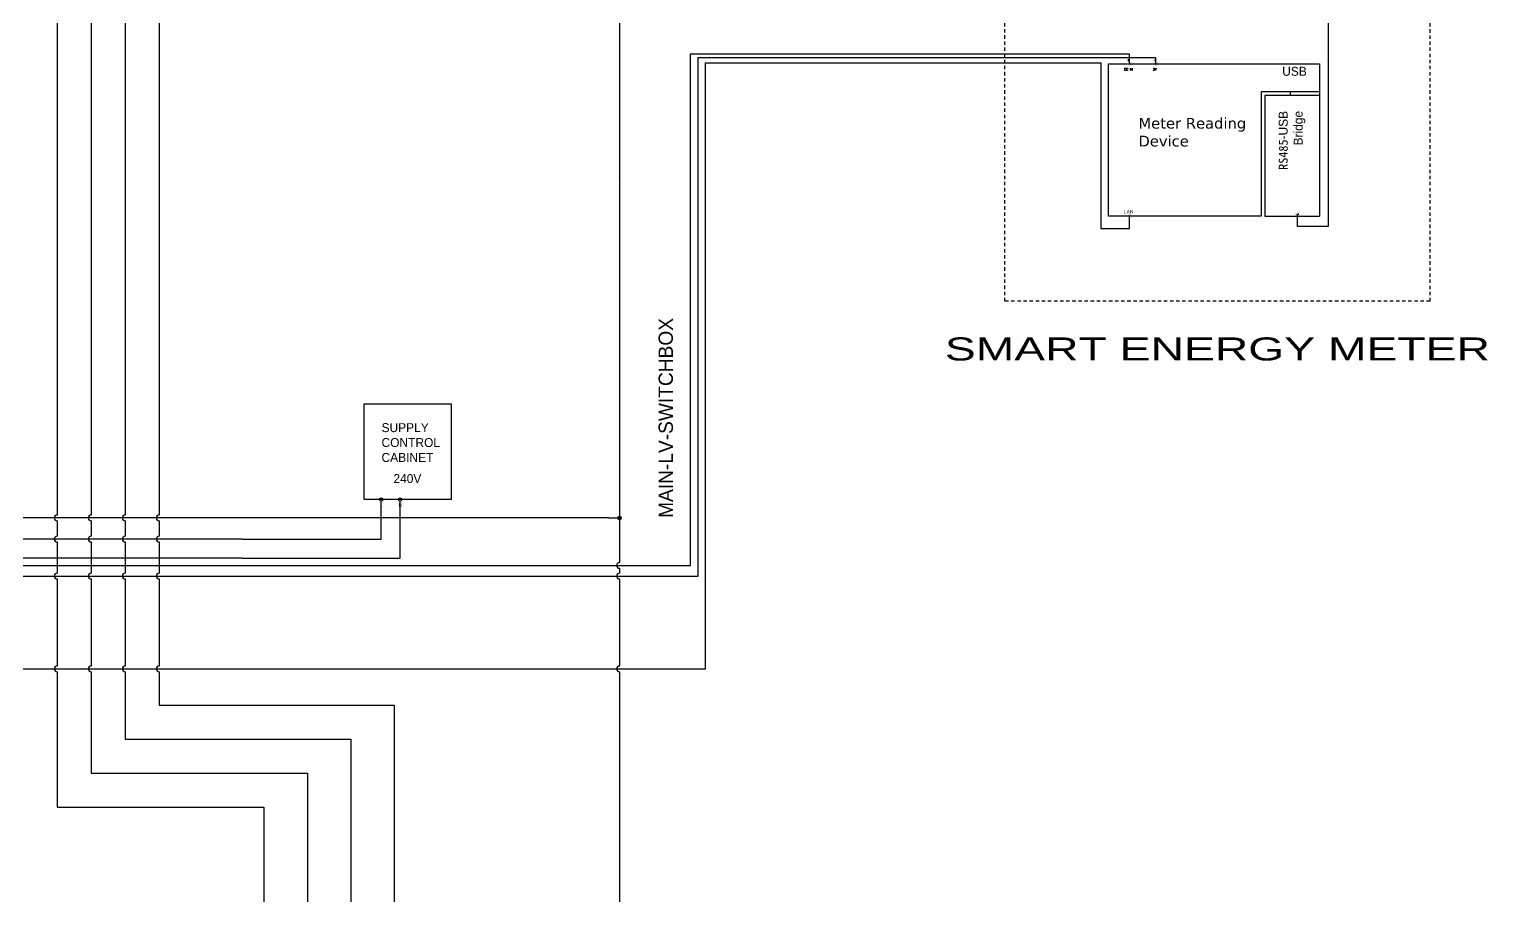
# Model space of a CAD drawing. Extents: x 1 to 170, y -32 to 186.
# Drawn here: x 85.1 to 138.8, y 68 to 99.9 of the extents above; entities that cross this region are included whole.
import ezdxf
from ezdxf.enums import TextEntityAlignment as Align

# ---------------------------------------------------------------- set-up
doc = ezdxf.new("R2010")
doc.units = 0
doc.header["$MEASUREMENT"] = 0
doc.linetypes.add('HIDDEN2', pattern=[0.1875, 0.125, -0.0625])
for name, color, linetype in [('DESC', 1, 'Continuous'), ('GRN_12AWG', 3, 'Continuous'), ('LOCBOX', 92, 'HIDDEN2'), ('RED_10AWG', 1, 'Continuous'), ('RED_12AWG', 1, 'Continuous'), ('RED_18AWG', 1, 'Continuous'), ('RED_2.5mm^2', 1, 'Continuous'), ('RED_4AWG', 1, 'Continuous'), ('SYMS', 7, 'Continuous'), ('TAGS', 51, 'Continuous'), ('WHT_0.5mm^2', 7, 'Continuous')]:
    doc.layers.add(name, color=color, linetype=linetype)
doc.styles.add('WD', font='romans.shx')
doc.styles.add('WD_IEC', font='isocp2.shx', dxfattribs={"width": 0.9, "height": 4})

# ---------------------------------------------------------------- blocks, each defined once
blk = doc.blocks.new('HT0_02')
blk.add_circle((0, 0), 0.0699)
at = {"style": 'WD', "flags": 1}
for tag, p in [('X4TERM01', (-0.07, 0)), ('X2TERM01', (0, 0.07)), ('X1TERM01', (0.07, 0)), ('X8TERM01', (0, -0.07))]:
    blk.add_attdef(tag, p, '', height=0.01, dxfattribs=at)
blk = doc.blocks.new('HC01PJ_1-')
blk.add_line((0.031, 0), (0.094, 0))
for points in [[(0.062, -0.094, 0.0125, 0.0125, 0), (-0.063, 0, 0.0125, 0.0125, 0), (0.062, 0.094, 0, 0, 0)], [(0.125, 0.062, 0.0125, 0.0125, 0), (0.031, 0, 0.0125, 0.0125, 0), (0.125, -0.063, 0, 0, 0)]]:
    blk.add_lwpolyline(points, format="xyseb")
at = {"style": 'WD', "flags": 9}
blk.add_attdef('WDTYPE', text='', height=0.01, dxfattribs=at).set_placement((-0.221, 0.075), align=Align.RIGHT)
at = {"style": 'WD', "width": 0.85}
for tag, p in [('TAG1', (-0.01, 0.125)), ('INST', (-0.012, 0.467)), ('LOC', (-0.012, 0.295)), ('DESC1', (-0.01, -0.344)), ('DESC2', (-0.01, -0.516)), ('DESC3', (-0.01, -0.687))]:
    blk.add_attdef(tag, text='', height=0.125, dxfattribs=at).set_placement(p, align=Align.CENTER)
at = {"style": 'WD'}
for tag, p, flags in [('X4TERMDESC01', (-0.094, 0.031), 1), ('X1TERMDESC02', (0.125, 0.031), 1), ('FAMILY', (0.206, 0.131), 9)]:
    blk.add_attdef(tag, p, '', height=0.01, dxfattribs=dict(at, flags=flags))
at = {"color": 7, "style": 'WD', "flags": 1}
for tag, p in [('X4TERM01', (-0.063, 0)), ('X1TERM02', (0.094, 0))]:
    blk.add_attdef(tag, p, '', height=0.0125, dxfattribs=at)
at = {"style": 'WD'}
for tag, p in [('X2LINK', (0, 0.094)), ('X8LINK', (0, -0.094))]:
    blk.add_attdef(tag, p, '', height=0.01, dxfattribs=at)
at = {"linetype": 'Continuous', "style": 'WD', "flags": 9}
for tag, p in [('ASSYCODE', (0.219, 0.062)), ('MFG', (0.228, 0.089)), ('CAT', (0.23, 0.108))]:
    blk.add_attdef(tag, text='', height=0.01, dxfattribs=at).set_placement(p, align=Align.CENTER)
at = {"linetype": 'Continuous', "style": 'WD', "flags": 8}
blk.add_attdef('TERM01', text='', height=0.125, dxfattribs=at).set_placement((-0.104, -0.031), align=Align.TOP_RIGHT)
blk.add_attdef('TERM02', text='', height=0.125, dxfattribs=at).set_placement((0.146, -0.031), align=Align.TOP_LEFT)
blk = doc.blocks.new('METER READING DEVICE')
for p, q in [((866.84, 175.63), (866.84, 218.15)), ((866.84, 218.15), (872.08, 218.15)), ((872.39, 218.15), (925.74, 218.15)), ((925.74, 218.15), (925.74, 175.63)), ((925.71, 210.34), (909.48, 210.34)), ((909.48, 210.34), (909.48, 175.63)), ((925.71, 209.34), (910.48, 209.34)), ((910.48, 209.34), (910.48, 175.63)), ((917.59, 210.34), (917.59, 209.34)), ((909.48, 175.63), (866.84, 175.63)), ((910.48, 175.63), (925.74, 175.63))]:
    blk.add_line(p, q)
at = {"layer": 'SYMS'}
ref = blk.add_blockref('HC01PJ_1-', (872.47, 218.19), dxfattribs=dict(at, xscale=5.609300331090708, yscale=5.609300331090708, zscale=5.609300331090708))
ref.add_attrib('TAG1', '+', dxfattribs={"layer": 'TAGS', "height": 0.701, "style": 'WD', "width": 0.85}).set_placement((872.41, 218.89), align=Align.CENTER)
ref.add_attrib('DESC1', 'DC IN', dxfattribs={"layer": 'DESC', "height": 0.701, "style": 'WD', "width": 0.85}).set_placement((872.41, 216.26), align=Align.CENTER)
ref = blk.add_blockref('HC01PJ_1-', (879.82, 218.19), dxfattribs=dict(at, xscale=5.609300331090708, yscale=5.609300331090708, zscale=5.609300331090708))
ref.add_attrib('TAG1', '-', dxfattribs={"layer": 'TAGS', "height": 0.701, "style": 'WD', "width": 0.85}).set_placement((879.76, 218.89), align=Align.CENTER)
ref.add_attrib('DESC1', '5V', dxfattribs={"layer": 'DESC', "height": 0.701, "style": 'WD', "width": 0.85}).set_placement((879.76, 216.26), align=Align.CENTER)
ref = blk.add_blockref('HC01PJ_1-', (872.47, 175.67), dxfattribs=dict(at, xscale=5.609300331090708, yscale=5.609300331090708, zscale=5.609300331090708))
ref.add_attrib('TAG1', 'LAN', dxfattribs={"layer": 'TAGS', "color": 1, "height": 1, "style": 'WD_IEC'}).set_placement((872.41, 176.37), align=Align.CENTER)
at = {"layer": 'SYMS', "xscale": 5.609300331090708, "yscale": 5.609300331090708, "zscale": 5.609300331090708}
blk.add_blockref('HC01PJ_1-', (919.43, 176.18), dxfattribs=at)
for s, width, insert, char_height, attachment_point in [('USB', 16.5216, (922.22, 217.33), 2.5, 3), ('{\\fVerdana|b0|i0|c0|p34;Meter Reading \\PDevice}', 45.5412, (875.18, 203.07), 3, 1)]:
    blk.add_mtext_dynamic_manual_height_columns(s, width=width, gutter_width=12.5, heights=[0], dxfattribs=dict(insert=insert, char_height=char_height, attachment_point=attachment_point))
at = {"insert": (914.39, 205.02), "char_height": 2.5, "attachment_point": 3, "rotation": 90}
blk.add_mtext_dynamic_manual_height_columns('{\\fSimHei|b0|i0|c134|p49;RS485}-USB\\PBridge', width=16.5216, gutter_width=12.5, heights=[0], dxfattribs=at)
blk = doc.blocks.new('WDDOT')
for radius in [0.03, 0.0187, 0.00929]:
    blk.add_circle((0, 0), radius)

msp = doc.modelspace()

# ---------------------------------------------------------------- linework, layer by layer
msp.add_lwpolyline([(97.422, 86.132), (100.618, 86.132), (100.618, 82.605), (97.422, 82.605)], close=True)
at = {"layer": 'GRN_12AWG'}
for p, q in [((106.826, 102.023), (106.826, 84.289)), ((106.826, 84.289), (106.826, 80.286)), ((98.035, 81.929), (79.251, 81.929)), ((98.729, 81.929), (98.062, 81.929)), ((106.427, 81.929), (98.755, 81.929)), ((106.427, 81.929), (106.826, 81.929)), ((106.826, 80.074), (106.826, 79.896)), ((106.826, 79.683), (106.826, 76.474)), ((106.826, 76.262), (106.826, 67.159))]:
    msp.add_line(p, q, dxfattribs=at)
for centre, radius, start, end in [((98.048, 81.929), 0.0132, 0, 180), ((98.742, 81.929), 0.0132, 0, 180), ((106.826, 80.18), 0.106, 90, 270), ((106.826, 79.79), 0.106, 90, 270), ((106.826, 76.368), 0.106, 90, 270)]:
    msp.add_arc(centre, radius, start, end, dxfattribs=at)
at = {"layer": 'LOCBOX', "color": 6}
msp.add_lwpolyline([(121.021, 114.789), (136.682, 114.789), (136.682, 89.916), (121.021, 89.916)], close=True, dxfattribs=at)
at = {"layer": 'RED_10AWG'}
msp.add_arc((106.826, 94.475), 0.0132, 0, 180, dxfattribs=at)
at = {"layer": 'RED_12AWG'}
for p, q in [((93.727, 75.033), (98.52, 75.033)), ((98.52, 75.033), (98.52, 62.04)), ((93.727, 73.78), (96.926, 73.78)), ((96.926, 73.78), (96.926, 62.04)), ((93.727, 72.527), (95.333, 72.527)), ((95.333, 72.527), (95.333, 62.04)), ((93.727, 71.274), (93.727, 62.042))]:
    msp.add_line(p, q, dxfattribs=at)
at = {"layer": 'RED_18AWG'}
for p, q in [((86.109, 106.818), (86.109, 82.036)), ((87.362, 106.818), (87.362, 82.036)), ((88.615, 106.818), (88.615, 82.036)), ((89.868, 106.818), (89.868, 82.036)), ((86.109, 81.823), (86.109, 81.259)), ((87.362, 81.823), (87.362, 81.259)), ((88.615, 81.823), (88.615, 81.259)), ((89.868, 81.823), (89.868, 81.259)), ((86.109, 81.047), (86.109, 79.896)), ((87.362, 81.047), (87.362, 79.896)), ((88.615, 81.047), (88.615, 79.896)), ((89.868, 81.047), (89.868, 79.896)), ((86.109, 79.683), (86.109, 76.474)), ((87.362, 79.683), (87.362, 76.474)), ((88.615, 79.683), (88.615, 76.474)), ((89.868, 79.683), (89.868, 76.474)), ((86.109, 76.262), (86.109, 71.274)), ((87.362, 76.262), (87.362, 72.527)), ((88.615, 76.262), (88.615, 73.78)), ((89.868, 76.262), (89.868, 75.033)), ((89.868, 75.033), (93.727, 75.033)), ((88.615, 73.78), (93.727, 73.78)), ((87.362, 72.527), (93.727, 72.527)), ((86.109, 71.274), (93.727, 71.274))]:
    msp.add_line(p, q, dxfattribs=at)
for centre in [(86.109, 81.929), (87.362, 81.929), (88.615, 81.929), (89.868, 81.929), (86.109, 81.153), (87.362, 81.153), (88.615, 81.153), (89.868, 81.153), (86.109, 79.79), (87.362, 79.79), (88.615, 79.79), (89.868, 79.79), (86.109, 76.368), (87.362, 76.368), (88.615, 76.368), (89.868, 76.368)]:
    msp.add_arc(centre, 0.106, 90, 270, dxfattribs=at)
at = {"layer": 'RED_2.5mm^2'}
for p, q in [((98.037, 82.658), (98.037, 82.668)), ((98.048, 82.668), (98.048, 82.668)), ((98.048, 81.153), (98.048, 82.548)), ((98.742, 80.446), (98.742, 82.548)), ((98.744, 82.658), (98.744, 82.668)), ((92.927, 81.153), (78.102, 81.153)), ((92.927, 81.153), (98.048, 81.153)), ((92.927, 80.446), (78.809, 80.446)), ((92.927, 80.446), (98.742, 80.446))]:
    msp.add_line(p, q, dxfattribs=at)
at = {"layer": 'RED_4AWG'}
for p, q in [((109.438, 93.645), (109.438, 99.029)), ((109.438, 99.029), (125.603, 99.029)), ((109.723, 93.731), (109.723, 98.901)), ((109.723, 98.901), (126.56, 98.901)), ((125.603, 99.029), (125.603, 98.914)), ((125.603, 98.888), (125.603, 98.666)), ((126.56, 98.901), (126.576, 98.901)), ((126.576, 98.901), (126.576, 98.667)), ((109.993, 76.368), (109.993, 98.708)), ((109.993, 98.708), (124.558, 98.708)), ((124.558, 98.708), (124.558, 92.592)), ((109.438, 80.18), (109.438, 93.645)), ((109.723, 79.79), (109.723, 93.731)), ((125.616, 92.592), (125.616, 93.066)), ((124.558, 92.592), (125.616, 92.592)), ((77.854, 80.18), (109.438, 80.18)), ((77.567, 79.79), (109.723, 79.79)), ((61.962, 76.368), (109.993, 76.368))]:
    msp.add_line(p, q, dxfattribs=at)
msp.add_arc((125.603, 98.901), 0.0132, 90, 270, dxfattribs=at)
at = {"layer": 'WHT_0.5mm^2'}
for p, q in [((132.934, 102.562), (132.934, 92.671)), ((131.797, 92.671), (131.797, 93.131)), ((132.934, 92.671), (131.797, 92.671))]:
    msp.add_line(p, q, dxfattribs=at)

# ---------------------------------------------------------------- block references
at = {"xscale": 0.1318545950174182, "yscale": 0.1318545950174182, "zscale": 0.1318545950174182}
msp.add_blockref('METER READING DEVICE', (10.546, 69.899), dxfattribs=at)
at = {"layer": 'SYMS'}
for name, p, xscale, yscale, zscale in [('HT0_02', (98.048, 82.608), 0.8574628011289047, 0.8574628011289047, 0.8574628011289047), ('HT0_02', (98.742, 82.608), 0.8574628011289047, 0.8574628011289047, 0.8574628011289047), ('WDDOT', (106.826, 81.929), 2.125061623751076, 2.125061623751076, 2.125061623751076)]:
    msp.add_blockref(name, p, dxfattribs=dict(at, xscale=xscale, yscale=yscale, zscale=zscale))

# ---------------------------------------------------------------- texts
for s, p in [('L', (97.996, 82.348)), ('N', (98.69, 82.348))]:
    msp.add_text(s, height=0.124).set_placement(p)
at = {"char_height": 0.3296, "attachment_point": 1}
for s, width, insert in [('SUPPLY ^I\\PCONTROL ^I\\PCABINET', 48.16804, (98.058, 85.423)), ('240V', 7.11877, (98.496, 83.546))]:
    msp.add_mtext_dynamic_manual_height_columns(s, width=width, gutter_width=12.5, heights=[0], dxfattribs=dict(at, insert=insert))
at = {"layer": 'LOCBOX', "color": 7}
msp.add_text('MAIN-LV-SWITCHBOX', height=0.52742, rotation=90, dxfattribs=at).set_placement((108.95, 81.932), align=Align.BOTTOM_LEFT)
at = {"layer": 'LOCBOX', "color": 6, "width": 1.5}
msp.add_text('SMART ENERGY METER', height=0.85002, dxfattribs=at).set_placement((128.852, 88.583), align=Align.TOP_CENTER)

doc.saveas('drawing.dxf')
